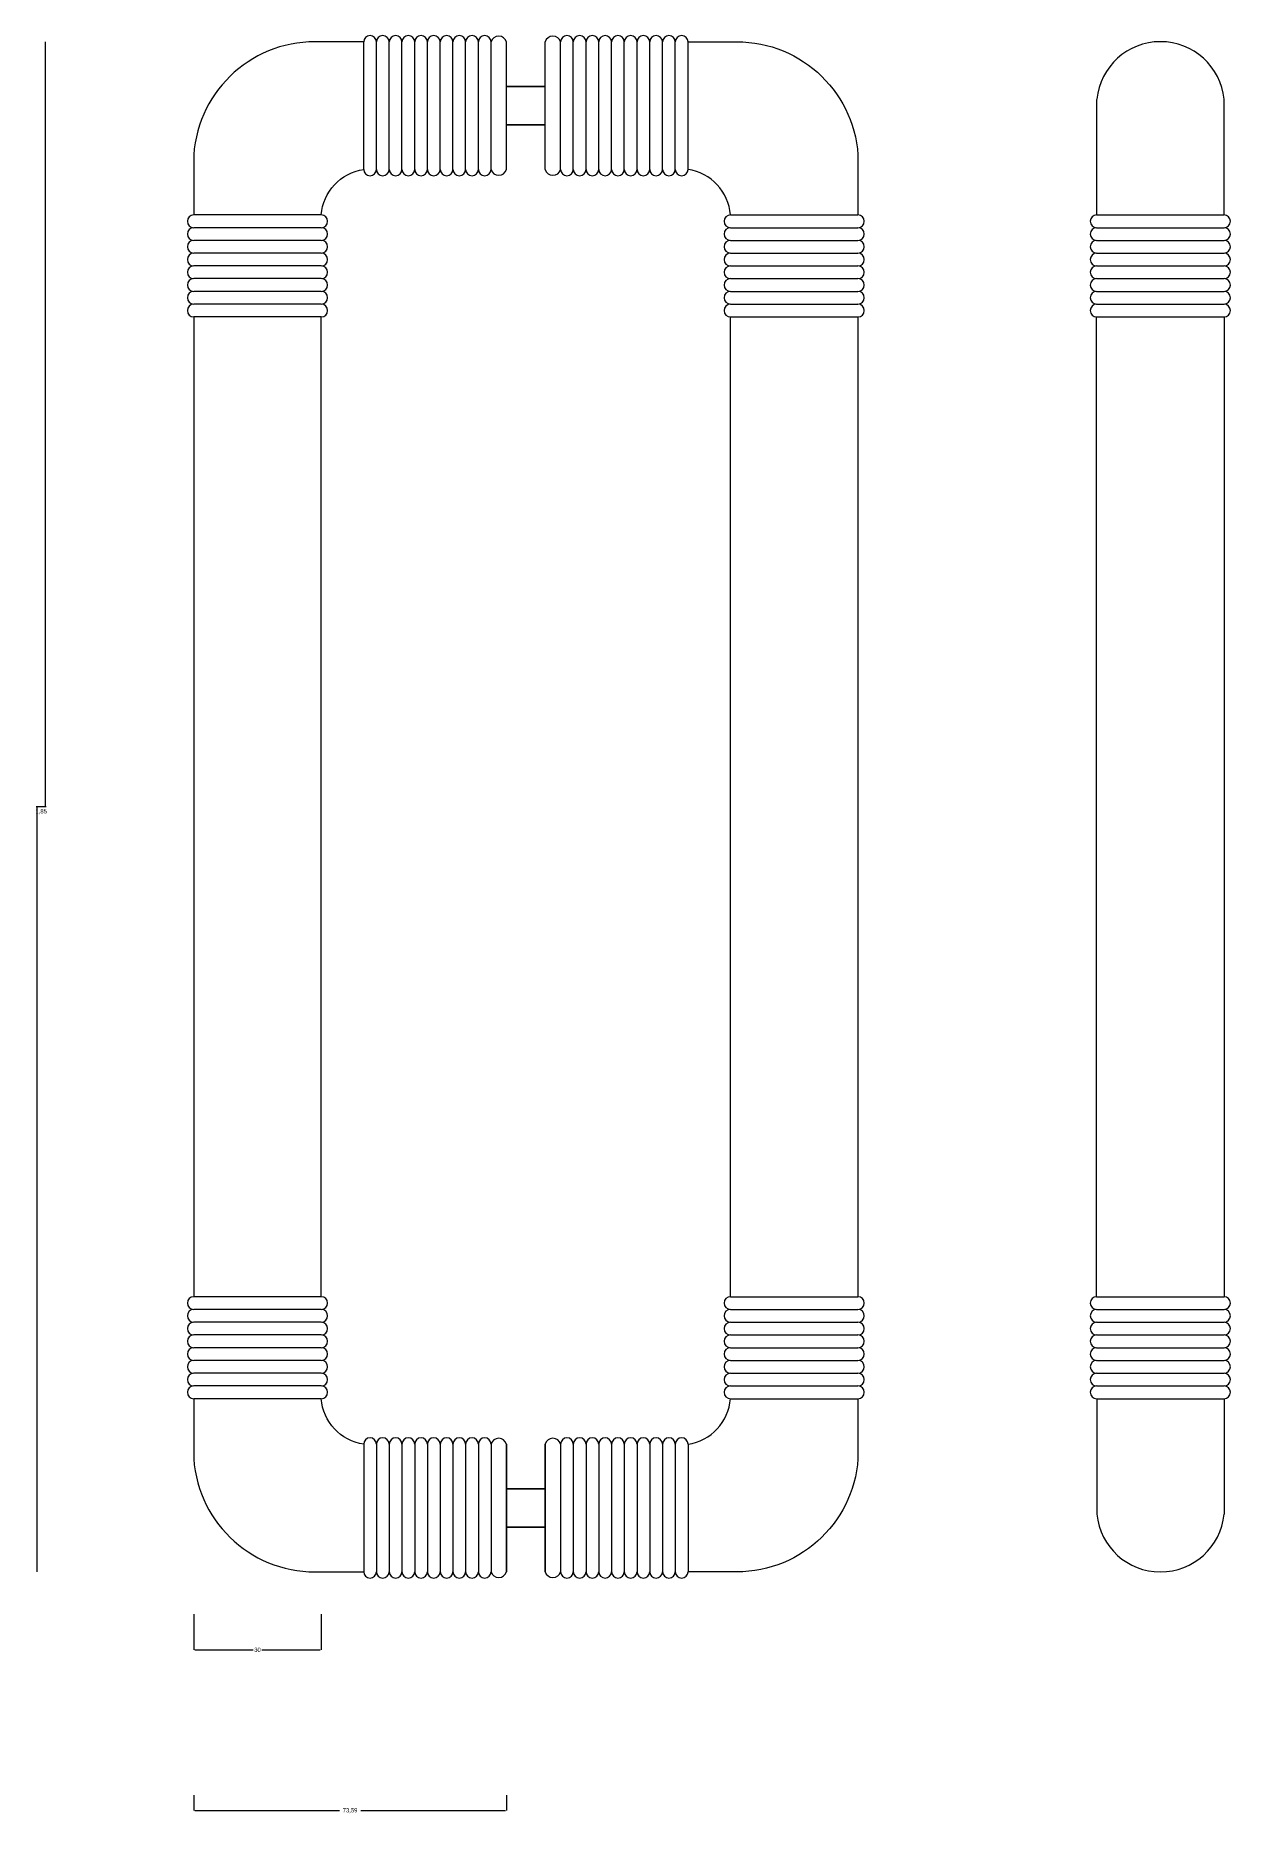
# Model space of a CAD drawing. Header units: metres. Extents: x 585 to 867, y 1856 to 2275.
import ezdxf

# ---------------------------------------------------------------- set-up
doc = ezdxf.new("R2010")
doc.units = ezdxf.units.M
for name, color, linetype in [('3', 3, 'Continuous'), ('7', 7, 'Continuous'), ('DIM', 3, 'Continuous')]:
    doc.layers.add(name, color=color, linetype=linetype)
doc.dimstyles.get("Standard").update_dxf_attribs({"dimtxt": 2.5, "dimasz": 2.5, "dimexe": 1.25, "dimexo": 0.625, "dimtad": 1, "dimcen": 2.5, "dimazin": 3, "dimtfac": 1, "dimtmove": 0, "dimatfit": 3})

# ---------------------------------------------------------------- blocks, each defined once
blk = doc.blocks.new('*D1')
for p, q in [((587.67, 2273.31), (587.67, 2093.28)), ((587.92, 2093.28), (585.57, 2093.28)), ((585.82, 1913.26), (585.82, 2093.28))]:
    blk.add_line(p, q)
at = {"layer": 'Defpoints'}
for p in [(587.67, 2273.31), (587.67, 2093.28), (585.82, 1913.26)]:
    blk.add_point(p, dxfattribs=at)
at = {"layer": 'DIM', "insert": (586.745, 2092.155), "char_height": 1, "attachment_point": 5}
blk.add_mtext('1,85', dxfattribs=at)
blk = doc.blocks.new('*D2')
for p, q in [((622.65, 1903.29), (622.65, 1894.92)), ((652.65, 1903.3), (652.65, 1894.92)), ((622.9, 1894.92), (636.65, 1894.92)), ((638.65, 1894.92), (652.4, 1894.92))]:
    blk.add_line(p, q)
at = {"layer": 'Defpoints'}
for p in [(622.65, 1903.29), (652.65, 1903.3), (622.65, 1894.92)]:
    blk.add_point(p, dxfattribs=at)
at = {"layer": 'DIM', "insert": (637.65, 1894.92), "char_height": 1, "attachment_point": 5}
blk.add_mtext('30', dxfattribs=at)
blk = doc.blocks.new('*D3')
for p, q in [((622.65, 1860.7), (622.65, 1857.07)), ((696.24, 1860.7), (696.24, 1857.07)), ((622.9, 1857.07), (656.945, 1857.07)), ((661.945, 1857.07), (695.99, 1857.07))]:
    blk.add_line(p, q)
at = {"layer": 'Defpoints'}
for p in [(622.65, 1860.7), (696.24, 1860.7), (622.65, 1857.07)]:
    blk.add_point(p, dxfattribs=at)
at = {"layer": 'DIM', "insert": (659.445, 1857.07), "char_height": 1, "attachment_point": 5}
blk.add_mtext('73,59', dxfattribs=at)

msp = doc.modelspace()

# ---------------------------------------------------------------- linework, layer by layer
at = {"layer": '3'}
for p, q in [((665.65, 2243.31), (665.65, 2273.31)), ((668.65, 2243.31), (668.65, 2273.31)), ((671.65, 2243.31), (671.65, 2273.31)), ((674.65, 2243.31), (674.65, 2273.31)), ((677.65, 2243.31), (677.65, 2273.31)), ((680.65, 2243.31), (680.65, 2273.31)), ((683.65, 2243.31), (683.65, 2273.31)), ((686.65, 2243.31), (686.65, 2273.31)), ((689.65, 2243.31), (689.65, 2273.31)), ((692.65, 2243.31), (692.65, 2273.31)), ((708.98, 2243.31), (708.98, 2273.31)), ((711.98, 2243.31), (711.98, 2273.31)), ((714.98, 2243.31), (714.98, 2273.31)), ((717.98, 2243.31), (717.98, 2273.31)), ((720.98, 2243.31), (720.98, 2273.31)), ((723.98, 2243.31), (723.98, 2273.31)), ((726.98, 2243.31), (726.98, 2273.31)), ((729.98, 2243.31), (729.98, 2273.31)), ((732.98, 2243.31), (732.98, 2273.31)), ((735.98, 2243.31), (735.98, 2273.31)), ((652.65, 2229.6), (622.65, 2229.6)), ((652.65, 2226.6), (622.65, 2226.6)), ((748.98, 2229.6), (778.98, 2229.6)), ((748.98, 2226.6), (778.98, 2226.6)), ((835.15, 2229.6), (865.15, 2229.6)), ((835.15, 2226.6), (865.15, 2226.6)), ((652.65, 2223.6), (622.65, 2223.6)), ((748.98, 2223.6), (778.98, 2223.6)), ((835.15, 2223.6), (865.15, 2223.6)), ((652.65, 2220.6), (622.65, 2220.6)), ((652.65, 2217.6), (622.65, 2217.6)), ((748.98, 2220.6), (778.98, 2220.6)), ((748.98, 2217.6), (778.98, 2217.6)), ((835.15, 2220.6), (865.15, 2220.6)), ((835.15, 2217.6), (865.15, 2217.6)), ((652.65, 2214.6), (622.65, 2214.6)), ((748.98, 2214.6), (778.98, 2214.6)), ((835.15, 2214.6), (865.15, 2214.6)), ((652.65, 2211.6), (622.65, 2211.6)), ((748.98, 2211.6), (778.98, 2211.6)), ((835.15, 2211.6), (865.15, 2211.6)), ((652.65, 1975.02), (622.65, 1975.02)), ((748.98, 1975.02), (778.98, 1975.02)), ((835.15, 1975.02), (865.15, 1975.02)), ((652.65, 1972.02), (622.65, 1972.02)), ((748.98, 1972.02), (778.98, 1972.02)), ((835.15, 1972.02), (865.15, 1972.02)), ((652.65, 1969.02), (622.65, 1969.02)), ((748.98, 1969.02), (778.98, 1969.02)), ((835.15, 1969.02), (865.15, 1969.02)), ((652.65, 1966.02), (622.65, 1966.02)), ((652.65, 1963.02), (622.65, 1963.02)), ((748.98, 1966.02), (778.98, 1966.02)), ((748.98, 1963.02), (778.98, 1963.02)), ((835.15, 1966.02), (865.15, 1966.02)), ((835.15, 1963.02), (865.15, 1963.02)), ((652.65, 1960.02), (622.65, 1960.02)), ((748.98, 1960.02), (778.98, 1960.02)), ((835.15, 1960.02), (865.15, 1960.02)), ((652.65, 1957.02), (622.65, 1957.02)), ((748.98, 1957.02), (778.98, 1957.02)), ((835.15, 1957.02), (865.15, 1957.02)), ((665.65, 1943.31), (665.65, 1913.31)), ((668.65, 1943.31), (668.65, 1913.31)), ((671.65, 1943.31), (671.65, 1913.31)), ((674.65, 1943.31), (674.65, 1913.31)), ((677.65, 1943.31), (677.65, 1913.31)), ((680.65, 1943.31), (680.65, 1913.31)), ((683.65, 1943.31), (683.65, 1913.31)), ((686.65, 1943.31), (686.65, 1913.31)), ((689.65, 1943.31), (689.65, 1913.31)), ((692.65, 1943.31), (692.65, 1913.31)), ((708.98, 1943.31), (708.98, 1913.31)), ((711.98, 1943.31), (711.98, 1913.31)), ((714.98, 1943.31), (714.98, 1913.31)), ((717.98, 1943.31), (717.98, 1913.31)), ((720.98, 1943.31), (720.98, 1913.31)), ((723.98, 1943.31), (723.98, 1913.31)), ((726.98, 1943.31), (726.98, 1913.31)), ((729.98, 1943.31), (729.98, 1913.31)), ((732.98, 1943.31), (732.98, 1913.31)), ((735.98, 1943.31), (735.98, 1913.31))]:
    msp.add_line(p, q, dxfattribs=at)
for centre, radius, start, end in [((664.15, 2273.31), 1.5, 0, 180), ((667.15, 2273.31), 1.5, 0, 180), ((670.15, 2273.31), 1.5, 0, 180), ((673.15, 2273.31), 1.5, 0, 180), ((676.15, 2273.31), 1.5, 0, 180), ((679.15, 2273.31), 1.5, 0, 180), ((682.15, 2273.31), 1.5, 0, 180), ((685.15, 2273.31), 1.5, 0, 180), ((688.15, 2273.31), 1.5, 0, 180), ((691.15, 2273.31), 1.5, 0, 180), ((694.44, 2272.84), 1.86, 14.72, 165.28), ((707.18, 2272.84), 1.86, 14.72, 165.28), ((710.48, 2273.31), 1.5, 0, 180), ((713.48, 2273.31), 1.5, 0, 180), ((716.48, 2273.31), 1.5, 0, 180), ((719.48, 2273.31), 1.5, 0, 180), ((722.48, 2273.31), 1.5, 0, 180), ((725.48, 2273.31), 1.5, 0, 180), ((728.48, 2273.31), 1.5, 0, 180), ((731.48, 2273.31), 1.5, 0, 180), ((734.48, 2273.31), 1.5, 0, 180), ((737.48, 2273.31), 1.5, 0, 180), ((664.15, 2243.31), 1.5, 180, 0), ((667.15, 2243.31), 1.5, 180, 0), ((670.15, 2243.31), 1.5, 180, 0), ((673.15, 2243.31), 1.5, 180, 0), ((676.15, 2243.31), 1.5, 180, 0), ((679.15, 2243.31), 1.5, 180, 0), ((682.15, 2243.31), 1.5, 180, 0), ((685.15, 2243.31), 1.5, 180, 0), ((688.15, 2243.31), 1.5, 180, 0), ((691.15, 2243.31), 1.5, 180, 0), ((694.44, 2243.78), 1.86, 194.72, 345.28), ((707.18, 2243.78), 1.86, 194.72, 345.28), ((710.48, 2243.31), 1.5, 180, 0), ((713.48, 2243.31), 1.5, 180, 0), ((716.48, 2243.31), 1.5, 180, 0), ((719.48, 2243.31), 1.5, 180, 0), ((722.48, 2243.31), 1.5, 180, 0), ((725.48, 2243.31), 1.5, 180, 0), ((728.48, 2243.31), 1.5, 180, 0), ((731.48, 2243.31), 1.5, 180, 0), ((734.48, 2243.31), 1.5, 180, 0), ((737.48, 2243.31), 1.5, 180, 0), ((622.65, 2231.1), 1.5, 90, 270), ((652.65, 2231.1), 1.5, 270, 90), ((748.98, 2231.1), 1.5, 90, 270), ((778.98, 2231.1), 1.5, 270, 90), ((835.15, 2231.1), 1.5, 90, 270), ((865.15, 2231.1), 1.5, 270, 90), ((622.65, 2228.1), 1.5, 90, 270), ((622.65, 2225.1), 1.5, 90, 270), ((652.65, 2228.1), 1.5, 270, 90), ((652.65, 2225.1), 1.5, 270, 90), ((748.98, 2228.1), 1.5, 90, 270), ((748.98, 2225.1), 1.5, 90, 270), ((778.98, 2228.1), 1.5, 270, 90), ((778.98, 2225.1), 1.5, 270, 90), ((835.15, 2228.1), 1.5, 90, 270), ((835.15, 2225.1), 1.5, 90, 270), ((865.15, 2228.1), 1.5, 270, 90), ((865.15, 2225.1), 1.5, 270, 90), ((622.65, 2222.1), 1.5, 90, 270), ((652.65, 2222.1), 1.5, 270, 90), ((748.98, 2222.1), 1.5, 90, 270), ((778.98, 2222.1), 1.5, 270, 90), ((835.15, 2222.1), 1.5, 90, 270), ((865.15, 2222.1), 1.5, 270, 90), ((622.65, 2219.1), 1.5, 90, 270), ((622.65, 2216.1), 1.5, 90, 270), ((652.65, 2219.1), 1.5, 270, 90), ((652.65, 2216.1), 1.5, 270, 90), ((748.98, 2219.1), 1.5, 90, 270), ((748.98, 2216.1), 1.5, 90, 270), ((778.98, 2219.1), 1.5, 270, 90), ((778.98, 2216.1), 1.5, 270, 90), ((835.15, 2219.1), 1.5, 90, 270), ((835.15, 2216.1), 1.5, 90, 270), ((865.15, 2219.1), 1.5, 270, 90), ((865.15, 2216.1), 1.5, 270, 90), ((622.65, 2213.1), 1.5, 90, 270), ((652.65, 2213.1), 1.5, 270, 90), ((748.98, 2213.1), 1.5, 90, 270), ((778.98, 2213.1), 1.5, 270, 90), ((835.15, 2213.1), 1.5, 90, 270), ((865.15, 2213.1), 1.5, 270, 90), ((622.65, 2210.1), 1.5, 90, 270), ((652.65, 2210.1), 1.5, 270, 90), ((748.98, 2210.1), 1.5, 90, 270), ((778.98, 2210.1), 1.5, 270, 90), ((835.15, 2210.1), 1.5, 90, 270), ((865.15, 2210.1), 1.5, 270, 90), ((622.65, 1976.52), 1.5, 90, 270), ((622.65, 1973.52), 1.5, 90, 270), ((652.65, 1976.52), 1.5, 270, 90), ((652.65, 1973.52), 1.5, 270, 90), ((748.98, 1976.52), 1.5, 90, 270), ((748.98, 1973.52), 1.5, 90, 270), ((778.98, 1976.52), 1.5, 270, 90), ((778.98, 1973.52), 1.5, 270, 90), ((835.15, 1976.52), 1.5, 90, 270), ((835.15, 1973.52), 1.5, 90, 270), ((865.15, 1976.52), 1.5, 270, 90), ((865.15, 1973.52), 1.5, 270, 90), ((622.65, 1970.52), 1.5, 90, 270), ((652.65, 1970.52), 1.5, 270, 90), ((748.98, 1970.52), 1.5, 90, 270), ((778.98, 1970.52), 1.5, 270, 90), ((835.15, 1970.52), 1.5, 90, 270), ((865.15, 1970.52), 1.5, 270, 90), ((622.65, 1967.52), 1.5, 90, 270), ((652.65, 1967.52), 1.5, 270, 90), ((748.98, 1967.52), 1.5, 90, 270), ((778.98, 1967.52), 1.5, 270, 90), ((835.15, 1967.52), 1.5, 90, 270), ((865.15, 1967.52), 1.5, 270, 90), ((622.65, 1964.52), 1.5, 90, 270), ((622.65, 1961.52), 1.5, 90, 270), ((652.65, 1964.52), 1.5, 270, 90), ((652.65, 1961.52), 1.5, 270, 90), ((748.98, 1964.52), 1.5, 90, 270), ((748.98, 1961.52), 1.5, 90, 270), ((778.98, 1964.52), 1.5, 270, 90), ((778.98, 1961.52), 1.5, 270, 90), ((835.15, 1964.52), 1.5, 90, 270), ((835.15, 1961.52), 1.5, 90, 270), ((865.15, 1964.52), 1.5, 270, 90), ((865.15, 1961.52), 1.5, 270, 90), ((622.65, 1958.52), 1.5, 90, 270), ((652.65, 1958.52), 1.5, 270, 90), ((748.98, 1958.52), 1.5, 90, 270), ((778.98, 1958.52), 1.5, 270, 90), ((835.15, 1958.52), 1.5, 90, 270), ((865.15, 1958.52), 1.5, 270, 90), ((622.65, 1955.52), 1.5, 90, 270), ((652.65, 1955.52), 1.5, 270, 90), ((748.98, 1955.52), 1.5, 90, 270), ((778.98, 1955.52), 1.5, 270, 90), ((835.15, 1955.52), 1.5, 90, 270), ((865.15, 1955.52), 1.5, 270, 90), ((664.15, 1943.31), 1.5, 0, 180), ((667.15, 1943.31), 1.5, 0, 180), ((670.15, 1943.31), 1.5, 0, 180), ((673.15, 1943.31), 1.5, 0, 180), ((676.15, 1943.31), 1.5, 0, 180), ((679.15, 1943.31), 1.5, 0, 180), ((682.15, 1943.31), 1.5, 0, 180), ((685.15, 1943.31), 1.5, 0, 180), ((688.15, 1943.31), 1.5, 0, 180), ((691.15, 1943.31), 1.5, 0, 180), ((694.44, 1942.84), 1.86, 14.72, 165.28), ((707.18, 1942.84), 1.86, 14.72, 165.28), ((710.48, 1943.31), 1.5, 360, 180), ((713.48, 1943.31), 1.5, 360, 180), ((716.48, 1943.31), 1.5, 360, 180), ((719.48, 1943.31), 1.5, 360, 180), ((722.48, 1943.31), 1.5, 360, 180), ((725.48, 1943.31), 1.5, 360, 180), ((728.48, 1943.31), 1.5, 360, 180), ((731.48, 1943.31), 1.5, 360, 180), ((734.48, 1943.31), 1.5, 360, 180), ((737.48, 1943.31), 1.5, 360, 180), ((664.15, 1913.31), 1.5, 180, 0), ((667.15, 1913.31), 1.5, 180, 0), ((670.15, 1913.31), 1.5, 180, 0), ((673.15, 1913.31), 1.5, 180, 0), ((676.15, 1913.31), 1.5, 180, 0), ((679.15, 1913.31), 1.5, 180, 0), ((682.15, 1913.31), 1.5, 180, 0), ((685.15, 1913.31), 1.5, 180, 0), ((688.15, 1913.31), 1.5, 180, 0), ((691.15, 1913.31), 1.5, 180, 0), ((694.44, 1913.78), 1.86, 194.72, 345.28), ((707.18, 1913.78), 1.86, 194.72, 345.28), ((710.48, 1913.31), 1.5, 180, 360), ((713.48, 1913.31), 1.5, 180, 360), ((716.48, 1913.31), 1.5, 180, 360), ((719.48, 1913.31), 1.5, 180, 360), ((722.48, 1913.31), 1.5, 180, 360), ((725.48, 1913.31), 1.5, 180, 360), ((728.48, 1913.31), 1.5, 180, 360), ((731.48, 1913.31), 1.5, 180, 360), ((734.48, 1913.31), 1.5, 180, 360), ((737.48, 1913.31), 1.5, 180, 360)]:
    msp.add_arc(centre, radius, start, end, dxfattribs=at)
at = {"layer": '7'}
for p, q in [((662.65, 2243.31), (662.65, 2273.31)), ((738.98, 2243.31), (738.98, 2273.31)), ((696.24, 2262.82), (705.39, 2262.82)), ((705.39, 2262.82), (696.24, 2262.82)), ((835.2, 2232.6), (835.2, 2259.8)), ((865.15, 2232.6), (865.15, 2259.8)), ((705.39, 2253.79), (696.24, 2253.79)), ((696.24, 2253.79), (705.39, 2253.79)), ((652.65, 2232.6), (622.65, 2232.6)), ((748.98, 2232.6), (778.98, 2232.6)), ((835.15, 2232.6), (865.15, 2232.6)), ((652.65, 2208.6), (622.65, 2208.6)), ((748.98, 2208.6), (778.98, 2208.6)), ((835.15, 2208.6), (865.15, 2208.6)), ((652.65, 1978.02), (622.65, 1978.02)), ((748.98, 1978.02), (778.98, 1978.02)), ((835.15, 1978.02), (865.15, 1978.02)), ((652.65, 1954.02), (622.65, 1954.02)), ((748.98, 1954.02), (778.98, 1954.02)), ((835.15, 1954.02), (865.15, 1954.02)), ((835.2, 1954.02), (835.2, 1926.81)), ((865.15, 1954.02), (865.15, 1926.81)), ((662.65, 1943.31), (662.65, 1913.31)), ((738.98, 1943.31), (738.98, 1913.31)), ((705.39, 1932.82), (696.24, 1932.82)), ((696.24, 1932.82), (705.39, 1932.82)), ((696.24, 1923.79), (705.39, 1923.79)), ((705.39, 1923.79), (696.24, 1923.79))]:
    msp.add_line(p, q, dxfattribs=at)
for points in [[(662.65, 2273.31), (652.65, 2273.31, 0.41), (622.65, 2246.71), (622.65, 2232.6)], [(738.98, 2273.31), (748.98, 2273.31, -0.41), (778.98, 2246.71), (778.98, 2232.6)], [(652.65, 2232.6, -0.35), (662.65, 2243.31)], [(748.98, 2232.6, 0.35), (738.98, 2243.31)], [(622.65, 1954.02), (622.65, 1939.9, 0.41), (652.65, 1913.31), (662.65, 1913.31)], [(662.65, 1943.31, -0.35), (652.65, 1954.02)], [(738.98, 1943.31, 0.35), (748.98, 1954.02)], [(778.98, 1954.02), (778.98, 1939.9, -0.41), (748.98, 1913.31), (738.98, 1913.31)]]:
    msp.add_lwpolyline(points, format="xyb", dxfattribs=at)
for points in [[(696.24, 2243.31), (696.24, 2243.31), (696.24, 2273.31)], [(705.39, 2243.31), (705.39, 2243.31), (705.39, 2273.31)], [(622.65, 2208.6), (622.65, 2093.31), (622.65, 1978.02)], [(652.65, 1978.02), (652.65, 2093.31), (652.65, 2208.6)], [(748.98, 1978.02), (748.98, 2093.31), (748.98, 2208.6)], [(778.98, 2208.6), (778.98, 2093.31), (778.98, 1978.02)], [(835.15, 1978.02), (835.15, 2093.31), (835.15, 2208.6)], [(865.15, 2208.6), (865.15, 2093.31), (865.15, 1978.02)], [(696.24, 1943.31), (696.24, 1943.31), (696.24, 1913.31)], [(696.24, 1913.31), (696.24, 1943.31)], [(705.39, 1913.31), (705.39, 1943.31)], [(705.39, 1943.31), (705.39, 1943.31), (705.39, 1913.31)]]:
    msp.add_lwpolyline(points, dxfattribs=at)
for centre, start, end in [((850.17, 2258.32), 5.66, 174.34), ((850.17, 1928.3), 185.66, 354.34)]:
    msp.add_arc(centre, 15.05, start, end, dxfattribs=at)

# ---------------------------------------------------------------- dimensions: what is measured, and where the dimension line sits
at = {"layer": 'DIM'}
for base, p1, p2, picture, middle in [((587.67, 2093.28), (587.67, 2273.31), (585.82, 1913.26), '*D1', (586.745, 2092.155)), ((622.65, 1894.92), (622.65, 1903.29), (652.65, 1903.3), '*D2', (637.65, 1894.92)), ((622.65, 1857.07), (622.65, 1860.7), (696.24, 1860.7), '*D3', (659.445, 1857.07))]:
    dim = msp.add_linear_dim(base=base, p1=p1, p2=p2, dimstyle='Standard', dxfattribs=at)
    dim.commit()
    dim.dimension.update_dxf_attribs({"geometry": picture, "text_midpoint": middle})

doc.saveas('drawing.dxf')
